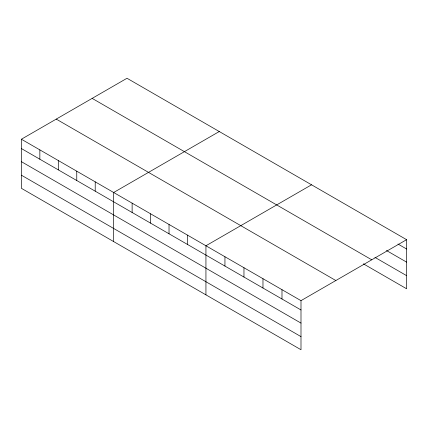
<?xml version="1.0" encoding="UTF-8"?>
<svg xmlns="http://www.w3.org/2000/svg" width="428" height="428" viewBox="0 0 428 428"><rect width="100%" height="100%" fill="white"/><g stroke="black" fill="none" stroke-linecap="round" stroke-linejoin="round"><path stroke-width="0.64" d="M300.996 323.103L300.996 300.654L21.4 139.228L21.4 188.315L300.996 349.74L300.996 323.103L21.4 161.677M363.388 263.825L406.6 288.772L406.6 239.685L127.004 78.26L21.4 139.228M219.27 131.53L113.666 192.498L113.666 241.585M311.536 184.8L205.938 245.768L205.938 294.855M300.996 300.654L406.6 239.685M397.96 244.024L406.6 249.016M386.436 250.492L406.6 262.134M374.912 257.356L406.6 275.648M92.154 98.381L371.75 259.807M56.25 119.112L335.846 280.533M21.4 148.559L300.996 309.979M21.4 175.196L300.996 336.617M281.988 289.676L281.988 299.006M262.974 278.703L262.974 288.028M243.96 267.725L243.96 277.05M224.946 256.747L224.946 266.072M187.48 235.116L187.48 244.441M169.028 224.465L169.028 233.79M150.576 213.807L150.576 223.132M132.124 203.156L132.124 212.481M95.214 181.846L95.214 191.172M76.762 171.189L76.762 180.52M58.31 160.537L58.31 169.863M39.852 149.886L39.852 159.211"/></g></svg>
